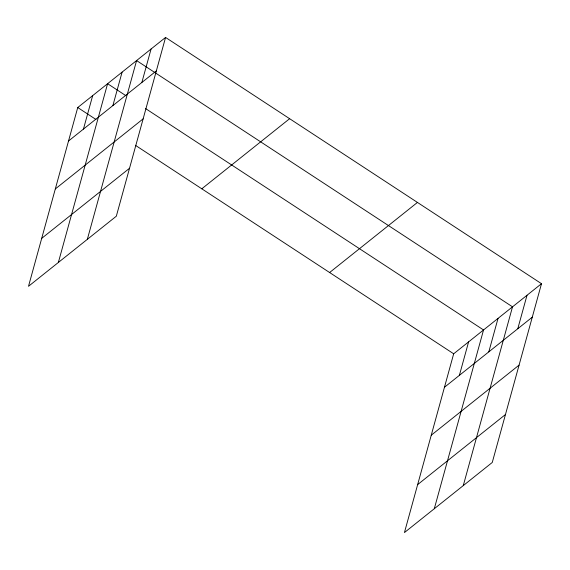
<?xml version="1.0" encoding="UTF-8"?>
<svg xmlns="http://www.w3.org/2000/svg" width="570" height="570" viewBox="0 0 570 570"><rect width="100%" height="100%" fill="white"/><g stroke="black" fill="none" stroke-linecap="round" stroke-linejoin="round"><path stroke-width="0.85" d="M165.564 37.435L77.741 107.53L28.5 286.304L116.323 216.208L165.564 37.435L541.5 283.696L492.259 462.47L404.436 532.565L453.677 353.792L541.5 283.696M83.448 129.091L92.675 95.617M58.361 262.471L107.602 83.697L125.849 95.653M112.874 105.607L122.094 72.133M87.338 239.343L136.586 60.57L512.516 306.824L463.275 485.597M141.852 82.479L151.071 49.006M459.384 375.352L468.604 341.872M434.297 508.732L483.538 329.959L145.549 108.557M488.811 351.868L498.03 318.395M517.788 328.733L527.008 295.26M68.521 141.004L156.344 70.915M55.311 188.955L143.134 118.859M41.71 238.353L129.532 168.264M201.801 188.798L289.624 118.703M329.617 272.524L417.44 202.428M444.457 387.265L532.28 317.169M431.248 435.209L519.071 365.121M417.639 484.614L505.462 414.518M77.741 107.53L95.988 119.486M135.389 145.3L453.677 353.792"/></g></svg>
